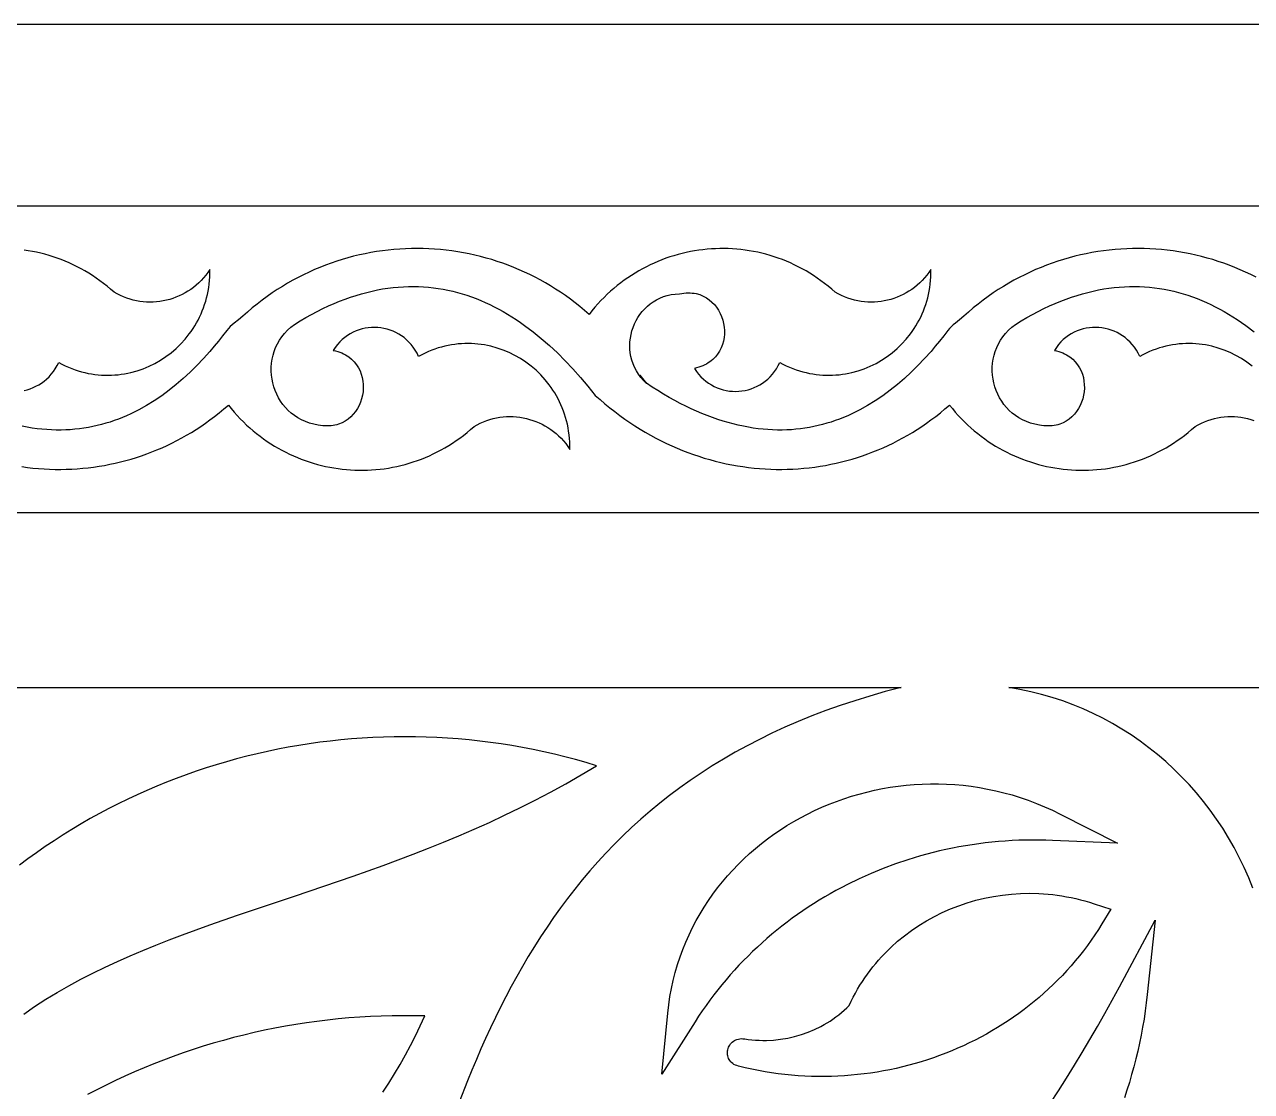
# Model space of a CAD drawing. Extents: x -445 to 570, y -1313 to 85.
# Drawn here: x 245.2 to 333.1, y 8.6 to 85 of the extents above; entities that cross this region are included whole.
import ezdxf

# ---------------------------------------------------------------- set-up
doc = ezdxf.new("R2010")
doc.units = 0
doc.layers.add('LAYER_1', color=18, linetype='CONTINUOUS')

msp = doc.modelspace()

# ---------------------------------------------------------------- linework, layer by layer
at = {"layer": 'LAYER_1'}
for points in [[(-444.999, -85), (445.001, -85), (445.001, 85), (-444.999, 85)], [(291.271, 14.161), (291.341, 14.761), (291.43, 15.354), (291.538, 15.938), (291.665, 16.514), (291.81, 17.081), (291.973, 17.64), (292.154, 18.189), (292.351, 18.729), (292.566, 19.26), (292.797, 19.781), (293.044, 20.292), (293.307, 20.793), (293.585, 21.284), (293.878, 21.765), (294.186, 22.235), (294.508, 22.694), (294.844, 23.143), (295.193, 23.58), (295.555, 24.006), (295.931, 24.42), (296.318, 24.823), (296.718, 25.214), (297.129, 25.593), (297.551, 25.96), (297.984, 26.314), (298.428, 26.656), (298.882, 26.984), (299.345, 27.3), (299.819, 27.603), (300.301, 27.892), (300.791, 28.168), (301.29, 28.429), (301.797, 28.677), (302.312, 28.911), (302.833, 29.131), (303.362, 29.336), (303.897, 29.526), (304.437, 29.701), (304.984, 29.862), (305.536, 30.007), (306.093, 30.136), (306.654, 30.251), (307.22, 30.349), (307.789, 30.431), (308.362, 30.497), (308.938, 30.546), (309.517, 30.579), (310.098, 30.596), (310.681, 30.595), (311.265, 30.577), (311.851, 30.542), (312.438, 30.489), (313.025, 30.419), (313.612, 30.331), (314.199, 30.224), (314.786, 30.1), (315.371, 29.957), (315.955, 29.795), (316.538, 29.614), (317.118, 29.415), (317.695, 29.196), (318.27, 28.958), (318.842, 28.7), (319.41, 28.423), (323.5, 26.345), (318.862, 26.543), (318.374, 26.559), (317.887, 26.568), (317.401, 26.569), (316.916, 26.563), (316.432, 26.548), (315.95, 26.526), (315.469, 26.496), (314.99, 26.458), (314.512, 26.413), (314.035, 26.36), (313.561, 26.3), (313.088, 26.232), (312.617, 26.157), (312.149, 26.075), (311.682, 25.985), (311.217, 25.888), (310.755, 25.783), (310.295, 25.672), (309.838, 25.553), (309.383, 25.427), (308.481, 25.155), (307.591, 24.854), (306.712, 24.526), (305.846, 24.171), (304.993, 23.79), (304.155, 23.381), (303.741, 23.167), (303.331, 22.947), (302.925, 22.72), (302.523, 22.487), (302.125, 22.247), (301.731, 22.002), (301.341, 21.75), (300.956, 21.491), (300.575, 21.227), (300.198, 20.957), (299.826, 20.68), (299.459, 20.397), (299.096, 20.109), (298.739, 19.814), (298.386, 19.514), (298.038, 19.208), (297.696, 18.896), (297.358, 18.578), (297.026, 18.255), (296.7, 17.926), (296.378, 17.591), (296.063, 17.251), (295.753, 16.905), (295.448, 16.554), (295.15, 16.197), (294.857, 15.835), (294.571, 15.468), (294.29, 15.095), (294.016, 14.717), (293.748, 14.334), (293.487, 13.946), (293.232, 13.552), (290.839, 9.791)], [(304.284, 14.717), (304.424, 15.015), (304.571, 15.308), (304.725, 15.597), (304.885, 15.88), (305.052, 16.159), (305.225, 16.433), (305.404, 16.701), (305.589, 16.965), (305.781, 17.223), (305.978, 17.476), (306.181, 17.724), (306.389, 17.967), (306.603, 18.204), (306.822, 18.436), (307.047, 18.663), (307.276, 18.884), (307.75, 19.309), (308.243, 19.711), (308.753, 20.091), (309.281, 20.447), (309.824, 20.779), (310.382, 21.087), (310.954, 21.37), (311.539, 21.628), (312.136, 21.861), (312.743, 22.067), (313.361, 22.247), (313.987, 22.401), (314.621, 22.527), (315.262, 22.626), (315.909, 22.696), (316.561, 22.738), (317.217, 22.752), (317.876, 22.736), (318.536, 22.69), (318.867, 22.656), (319.197, 22.614), (319.528, 22.565), (319.859, 22.508), (320.189, 22.443), (320.519, 22.37), (320.848, 22.29), (321.177, 22.202), (321.505, 22.106), (321.832, 22.002), (323.038, 21.602), (322.397, 20.557), (322.147, 20.158), (321.889, 19.766), (321.624, 19.381), (321.35, 19.002), (321.07, 18.63), (320.782, 18.264), (320.487, 17.905), (320.185, 17.553), (319.876, 17.208), (319.56, 16.87), (319.238, 16.539), (318.91, 16.215), (318.575, 15.898), (318.234, 15.588), (317.886, 15.285), (317.533, 14.989), (317.175, 14.701), (316.81, 14.42), (316.44, 14.147), (316.065, 13.881), (315.685, 13.622), (315.299, 13.371), (314.909, 13.128), (314.514, 12.892), (314.114, 12.664), (313.709, 12.444), (313.3, 12.232), (312.887, 12.027), (312.47, 11.831), (312.049, 11.642), (311.624, 11.461), (311.195, 11.289), (310.763, 11.125), (310.327, 10.969), (309.888, 10.821), (309.446, 10.681), (309.001, 10.55), (308.553, 10.427), (308.102, 10.313), (307.648, 10.207), (307.193, 10.11), (306.734, 10.022), (306.274, 9.942), (305.811, 9.871), (305.347, 9.808), (304.881, 9.755), (304.413, 9.71), (303.944, 9.675), (303.473, 9.648), (303.001, 9.631), (302.528, 9.622), (302.054, 9.623), (301.579, 9.633), (301.103, 9.652), (300.627, 9.681), (300.15, 9.718), (299.674, 9.766), (299.197, 9.823), (298.72, 9.889), (298.243, 9.965), (297.766, 10.051), (297.29, 10.146), (296.814, 10.251), (296.339, 10.366), (296.223, 10.401), (296.116, 10.444), (296.019, 10.495), (295.931, 10.553), (295.853, 10.616), (295.785, 10.686), (295.725, 10.76), (295.675, 10.839), (295.633, 10.921), (295.6, 11.006), (295.576, 11.094), (295.56, 11.183), (295.553, 11.273), (295.553, 11.364), (295.562, 11.454), (295.578, 11.543), (295.602, 11.631), (295.634, 11.717), (295.673, 11.8), (295.719, 11.879), (295.773, 11.954), (295.833, 12.024), (295.9, 12.089), (295.974, 12.148), (296.054, 12.199), (296.141, 12.244), (296.234, 12.28), (296.333, 12.308), (296.438, 12.326), (296.548, 12.335), (296.664, 12.332), (296.786, 12.319), (297.046, 12.282), (297.305, 12.253), (297.565, 12.231), (297.824, 12.218), (298.083, 12.211), (298.341, 12.213), (298.855, 12.238), (299.365, 12.293), (299.869, 12.377), (300.365, 12.489), (300.853, 12.63), (301.331, 12.798), (301.798, 12.994), (302.252, 13.216), (302.474, 13.338), (302.692, 13.466), (302.907, 13.6), (303.117, 13.741), (303.323, 13.888), (303.525, 14.041), (303.722, 14.201), (303.914, 14.367), (304.102, 14.539)]]:
    msp.add_lwpolyline(points, close=True, dxfattribs=at)
for points in [[(206.762, 72.007), (258.452, 72.007), (310.142, 72.007), (361.833, 72.007)], [(333.449, 66.895), (333.071, 67.084), (332.69, 67.264), (332.306, 67.434), (331.919, 67.596), (331.528, 67.749), (331.134, 67.893), (330.738, 68.027), (330.34, 68.153), (329.938, 68.269), (329.535, 68.377), (329.13, 68.475), (328.723, 68.564), (328.314, 68.644), (327.903, 68.714), (327.492, 68.776), (327.079, 68.828), (326.665, 68.871), (326.25, 68.905), (325.834, 68.929), (325.418, 68.944), (325.002, 68.95), (324.585, 68.946), (324.169, 68.933), (323.752, 68.911), (323.336, 68.879), (322.92, 68.838), (322.505, 68.788), (322.091, 68.728), (321.678, 68.658), (321.266, 68.579), (320.855, 68.491), (320.446, 68.393), (320.038, 68.285), (319.632, 68.168), (319.228, 68.041), (318.827, 67.905), (318.427, 67.759), (318.031, 67.603), (317.636, 67.438), (317.245, 67.263), (316.857, 67.078), (316.471, 66.883), (316.089, 66.679), (315.711, 66.465), (315.336, 66.241), (314.966, 66.008), (314.599, 65.765), (314.236, 65.511), (313.878, 65.248), (313.524, 64.975), (313.174, 64.693), (312.83, 64.4), (312.491, 64.097), (312.195, 63.849), (311.891, 63.609), (311.742, 63.485), (311.6, 63.356), (311.466, 63.219), (311.344, 63.071), (311.052, 62.687), (310.754, 62.311), (310.451, 61.943), (310.143, 61.581), (309.682, 61.067), (309.21, 60.571), (308.728, 60.094), (308.234, 59.638), (307.729, 59.204), (307.212, 58.791), (306.685, 58.403), (306.146, 58.039), (305.596, 57.7), (305.035, 57.389), (304.75, 57.243), (304.463, 57.104), (304.172, 56.973), (303.879, 56.848), (303.582, 56.732), (303.283, 56.622), (302.981, 56.521), (302.676, 56.427), (302.369, 56.341), (302.058, 56.263), (301.745, 56.193), (301.428, 56.132), (301.109, 56.079), (300.787, 56.034), (300.461, 55.998), (300.133, 55.971), (299.802, 55.953), (299.469, 55.944), (299.132, 55.944), (298.792, 55.953), (298.449, 55.972), (298.104, 56), (297.755, 56.038), (297.404, 56.086), (297.049, 56.144), (296.692, 56.212), (296.331, 56.29), (295.968, 56.378), (295.601, 56.477), (295.232, 56.586), (294.86, 56.706), (294.484, 56.837), (294.106, 56.978), (293.725, 57.131), (293.34, 57.295), (292.953, 57.47), (292.563, 57.657), (292.169, 57.856), (291.773, 58.066), (291.374, 58.288), (290.971, 58.521), (290.566, 58.767), (290.157, 59.025), (289.745, 59.296), (289.272, 59.874), (289.757, 59.277), (289.54, 59.492), (289.346, 59.717), (289.174, 59.951), (289.024, 60.193), (288.896, 60.441), (288.788, 60.695), (288.701, 60.954), (288.635, 61.216), (288.589, 61.48), (288.562, 61.745), (288.554, 62.011), (288.565, 62.276), (288.594, 62.538), (288.641, 62.798), (288.706, 63.053), (288.788, 63.304), (288.887, 63.548), (289.002, 63.784), (289.133, 64.012), (289.279, 64.23), (289.441, 64.438), (289.618, 64.634), (289.809, 64.817), (290.013, 64.986), (290.232, 65.141), (290.464, 65.279), (290.708, 65.4), (290.965, 65.502), (291.234, 65.586), (291.514, 65.649), (291.806, 65.69), (292.108, 65.709), (292.271, 65.739), (292.43, 65.76), (292.585, 65.772), (292.737, 65.777), (292.884, 65.773), (293.028, 65.762), (293.169, 65.744), (293.305, 65.718), (293.565, 65.646), (293.81, 65.548), (294.038, 65.426), (294.248, 65.282), (294.442, 65.119), (294.617, 64.937), (294.774, 64.74), (294.913, 64.528), (295.033, 64.304), (295.134, 64.07), (295.214, 63.828), (295.275, 63.58), (295.315, 63.327), (295.334, 63.072), (295.331, 62.817), (295.307, 62.564), (295.261, 62.314), (295.193, 62.069), (295.101, 61.832), (294.986, 61.604), (294.848, 61.388), (294.685, 61.186), (294.498, 60.998), (294.395, 60.911), (294.286, 60.828), (294.171, 60.75), (294.049, 60.677), (293.921, 60.609), (293.786, 60.547), (293.645, 60.491), (293.497, 60.441), (293.343, 60.397), (293.182, 60.359), (293.327, 60.144), (293.483, 59.944), (293.649, 59.76), (293.824, 59.59), (294.008, 59.436), (294.2, 59.297), (294.399, 59.173), (294.604, 59.064), (294.814, 58.97), (295.029, 58.89), (295.247, 58.826), (295.469, 58.776), (295.692, 58.741), (295.917, 58.721), (296.143, 58.715), (296.369, 58.724), (296.593, 58.747), (296.816, 58.785), (297.036, 58.837), (297.253, 58.904), (297.465, 58.984), (297.673, 59.079), (297.875, 59.188), (298.07, 59.311), (298.258, 59.448), (298.437, 59.599), (298.608, 59.764), (298.769, 59.943), (298.92, 60.136), (299.059, 60.342), (299.186, 60.562), (299.3, 60.796), (299.532, 60.672), (299.765, 60.557), (299.999, 60.452), (300.235, 60.356), (300.471, 60.269), (300.709, 60.19), (300.946, 60.121), (301.185, 60.06), (301.423, 60.008), (301.662, 59.964), (301.9, 59.929), (302.139, 59.902), (302.377, 59.884), (302.614, 59.873), (302.851, 59.87), (303.086, 59.876), (303.321, 59.889), (303.554, 59.91), (303.787, 59.938), (304.017, 59.974), (304.246, 60.018), (304.473, 60.068), (304.921, 60.191), (305.359, 60.342), (305.786, 60.52), (306.202, 60.724), (306.604, 60.954), (306.991, 61.209), (307.362, 61.488), (307.716, 61.79), (308.051, 62.114), (308.367, 62.46), (308.661, 62.827), (308.799, 63.017), (308.932, 63.213), (309.059, 63.414), (309.179, 63.619), (309.294, 63.829), (309.402, 64.043), (309.503, 64.261), (309.597, 64.484), (309.685, 64.711), (309.765, 64.942), (309.838, 65.177), (309.904, 65.416), (309.962, 65.659), (310.012, 65.906), (310.055, 66.156), (310.089, 66.409), (310.115, 66.666), (310.132, 66.926), (310.141, 67.189), (310.141, 67.456), (309.996, 67.243), (309.843, 67.04), (309.682, 66.846), (309.513, 66.662), (309.336, 66.488), (309.153, 66.324), (308.963, 66.17), (308.767, 66.025), (308.565, 65.891), (308.358, 65.767), (308.147, 65.653), (307.93, 65.55), (307.71, 65.457), (307.485, 65.375), (307.258, 65.304), (307.027, 65.243), (306.795, 65.193), (306.559, 65.154), (306.323, 65.127), (306.085, 65.11), (305.846, 65.105), (305.606, 65.111), (305.367, 65.128), (305.127, 65.158), (304.889, 65.198), (304.651, 65.251), (304.415, 65.315), (304.181, 65.391), (303.949, 65.48), (303.72, 65.58), (303.494, 65.693), (303.271, 65.818), (303.023, 66.037), (302.771, 66.248), (302.515, 66.451), (302.255, 66.646), (301.991, 66.832), (301.725, 67.011), (301.455, 67.182), (301.182, 67.345), (300.906, 67.5), (300.627, 67.647), (300.345, 67.786), (300.062, 67.917), (299.775, 68.04), (299.487, 68.155), (299.196, 68.262), (298.904, 68.362), (298.61, 68.454), (298.314, 68.538), (298.017, 68.614), (297.719, 68.682), (297.42, 68.742), (297.119, 68.795), (296.818, 68.84), (296.516, 68.878), (296.214, 68.907), (295.911, 68.929), (295.608, 68.943), (295.305, 68.95), (295.002, 68.949), (294.699, 68.941), (294.397, 68.924), (294.095, 68.9), (293.794, 68.869), (293.494, 68.83), (293.195, 68.784), (292.897, 68.73), (292.6, 68.668), (292.305, 68.599), (292.011, 68.523), (291.719, 68.439), (291.429, 68.348), (291.141, 68.249), (290.855, 68.143), (290.571, 68.029), (290.29, 67.908), (290.012, 67.78), (289.737, 67.644), (289.464, 67.502), (289.195, 67.351), (288.928, 67.194), (288.666, 67.029), (288.406, 66.857), (288.151, 66.678), (287.899, 66.491), (287.652, 66.298), (287.408, 66.097), (287.169, 65.889), (286.935, 65.673), (286.705, 65.451), (286.479, 65.222), (286.259, 64.985), (286.044, 64.741), (285.834, 64.491), (285.629, 64.233), (285.302, 64.519), (284.969, 64.796), (284.631, 65.065), (284.288, 65.325), (283.94, 65.576), (283.587, 65.818), (283.23, 66.051), (282.868, 66.275), (282.502, 66.491), (282.132, 66.697), (281.759, 66.895), (281.381, 67.084), (281, 67.264), (280.616, 67.434), (280.228, 67.596), (279.838, 67.749), (279.444, 67.893), (279.048, 68.027), (278.649, 68.153), (278.248, 68.269), (277.845, 68.377), (277.44, 68.475), (277.032, 68.564), (276.624, 68.644), (276.213, 68.714), (275.801, 68.776), (275.388, 68.828), (274.974, 68.871), (274.56, 68.905), (274.144, 68.929), (273.728, 68.944), (273.312, 68.95), (272.895, 68.946), (272.478, 68.933), (272.062, 68.911), (271.646, 68.879), (271.23, 68.838), (270.815, 68.788), (270.401, 68.728), (269.987, 68.658), (269.575, 68.579), (269.165, 68.491), (268.755, 68.393), (268.348, 68.285), (267.942, 68.168), (267.538, 68.041), (267.136, 67.905), (266.737, 67.759), (266.34, 67.603), (265.946, 67.438), (265.555, 67.263), (265.166, 67.078), (264.781, 66.883), (264.399, 66.679), (264.021, 66.465), (263.646, 66.241), (263.275, 66.008), (262.908, 65.765), (262.546, 65.511), (262.187, 65.248), (261.833, 64.975), (261.484, 64.693), (261.14, 64.4), (260.8, 64.097), (260.505, 63.849), (260.201, 63.609), (260.052, 63.485), (259.91, 63.356), (259.776, 63.219), (259.654, 63.071), (259.361, 62.687), (259.064, 62.311), (258.761, 61.943), (258.453, 61.581), (257.992, 61.067), (257.52, 60.571), (257.037, 60.094), (256.543, 59.638), (256.038, 59.204), (255.522, 58.791), (254.995, 58.403), (254.456, 58.039), (253.906, 57.7), (253.345, 57.389), (253.06, 57.243), (252.772, 57.104), (252.482, 56.973), (252.188, 56.848), (251.892, 56.732), (251.593, 56.622), (251.291, 56.521), (250.986, 56.427), (250.678, 56.341), (250.368, 56.263), (250.054, 56.193), (249.738, 56.132), (249.419, 56.079), (249.096, 56.034), (248.771, 55.998), (248.443, 55.971), (248.112, 55.953), (247.778, 55.944), (247.441, 55.944), (247.102, 55.953), (246.759, 55.972), (246.413, 56), (246.065, 56.038), (245.713, 56.086), (245.359, 56.144), (245.001, 56.212)], [(245.126, 58.785), (245.346, 58.837), (245.562, 58.904), (245.775, 58.984), (245.982, 59.079), (246.184, 59.188), (246.38, 59.311), (246.567, 59.448), (246.747, 59.599), (246.918, 59.764), (247.079, 59.943), (247.229, 60.136), (247.369, 60.342), (247.496, 60.562), (247.61, 60.796), (247.841, 60.672), (248.075, 60.557), (248.309, 60.452), (248.545, 60.356), (248.781, 60.269), (249.018, 60.19), (249.256, 60.121), (249.494, 60.06), (249.733, 60.008), (249.972, 59.964), (250.21, 59.929), (250.448, 59.902), (250.686, 59.884), (250.924, 59.873), (251.16, 59.87), (251.396, 59.876), (251.631, 59.889), (251.864, 59.91), (252.096, 59.938), (252.327, 59.974), (252.556, 60.018), (252.783, 60.068), (253.23, 60.191), (253.669, 60.342), (254.096, 60.52), (254.511, 60.724), (254.913, 60.954), (255.301, 61.209), (255.672, 61.488), (256.026, 61.79), (256.361, 62.114), (256.676, 62.46), (256.97, 62.827), (257.109, 63.017), (257.242, 63.213), (257.368, 63.414), (257.489, 63.619), (257.604, 63.829), (257.711, 64.043), (257.813, 64.261), (257.907, 64.484), (257.995, 64.711), (258.075, 64.942), (258.148, 65.177), (258.214, 65.416), (258.272, 65.659), (258.322, 65.906), (258.364, 66.156), (258.399, 66.409), (258.424, 66.666), (258.442, 66.926), (258.451, 67.189), (258.451, 67.456), (258.306, 67.243), (258.153, 67.04), (257.991, 66.846), (257.822, 66.662), (257.646, 66.488), (257.463, 66.324), (257.273, 66.17), (257.077, 66.025), (256.875, 65.891), (256.668, 65.767), (256.456, 65.653), (256.24, 65.55), (256.019, 65.457), (255.795, 65.375), (255.568, 65.304), (255.337, 65.243), (255.104, 65.193), (254.869, 65.154), (254.632, 65.127), (254.394, 65.11), (254.155, 65.105), (253.916, 65.111), (253.676, 65.128), (253.437, 65.158), (253.198, 65.198), (252.961, 65.251), (252.725, 65.315), (252.491, 65.391), (252.259, 65.48), (252.03, 65.58), (251.804, 65.693), (251.581, 65.818), (251.333, 66.037), (251.081, 66.248), (250.824, 66.451), (250.565, 66.646), (250.301, 66.832), (250.034, 67.011), (249.764, 67.182), (249.491, 67.345), (249.215, 67.5), (248.937, 67.647), (248.655, 67.786), (248.371, 67.917), (248.085, 68.04), (247.797, 68.155), (247.506, 68.262), (247.214, 68.362), (246.92, 68.454), (246.624, 68.538), (246.327, 68.614), (246.029, 68.682), (245.729, 68.742), (245.429, 68.795), (245.128, 68.84)], [(244.972, 53.321), (245.37, 53.267), (245.767, 53.222), (246.165, 53.186), (246.563, 53.159), (246.96, 53.14), (247.357, 53.129), (247.754, 53.127), (248.15, 53.134), (248.545, 53.149), (248.939, 53.172), (249.332, 53.204), (249.724, 53.245), (250.114, 53.293), (250.503, 53.35), (250.891, 53.416), (251.277, 53.489), (251.661, 53.571), (252.043, 53.661), (252.424, 53.76), (252.802, 53.866), (253.177, 53.981), (253.551, 54.104), (253.921, 54.235), (254.289, 54.374), (254.655, 54.521), (255.017, 54.676), (255.376, 54.84), (255.733, 55.011), (256.085, 55.19), (256.435, 55.377), (256.781, 55.572), (257.123, 55.775), (257.461, 55.986), (257.796, 56.205), (258.126, 56.431), (258.452, 56.665), (258.791, 56.92), (259.125, 57.184), (259.453, 57.456), (259.777, 57.736), (259.982, 57.48), (260.192, 57.231), (260.408, 56.99), (260.628, 56.755), (260.853, 56.527), (261.084, 56.306), (261.318, 56.093), (261.558, 55.887), (261.801, 55.687), (262.048, 55.495), (262.3, 55.31), (262.555, 55.133), (262.814, 54.962), (263.077, 54.799), (263.343, 54.643), (263.612, 54.494), (263.884, 54.352), (264.159, 54.218), (264.437, 54.091), (264.718, 53.971), (265.001, 53.859), (265.286, 53.754), (265.574, 53.656), (265.863, 53.566), (266.154, 53.483), (266.448, 53.408), (266.742, 53.34), (267.038, 53.279), (267.336, 53.226), (267.634, 53.18), (267.934, 53.142), (268.234, 53.111), (268.535, 53.088), (268.837, 53.073), (269.139, 53.065), (269.441, 53.064), (269.743, 53.072), (270.045, 53.086), (270.347, 53.109), (270.649, 53.139), (270.95, 53.177), (271.25, 53.222), (271.55, 53.275), (271.848, 53.336), (272.145, 53.404), (272.442, 53.481), (272.736, 53.565), (273.03, 53.657), (273.321, 53.756), (273.611, 53.864), (273.898, 53.979), (274.184, 54.102), (274.467, 54.233), (274.747, 54.372), (275.025, 54.518), (275.3, 54.673), (275.573, 54.835), (275.842, 55.006), (276.108, 55.184), (276.37, 55.371), (276.63, 55.565), (276.885, 55.768), (277.137, 55.978), (277.384, 56.196), (277.607, 56.321), (277.833, 56.434), (278.062, 56.535), (278.294, 56.623), (278.528, 56.699), (278.764, 56.764), (279.001, 56.816), (279.24, 56.857), (279.479, 56.886), (279.719, 56.904), (279.958, 56.91), (280.197, 56.904), (280.435, 56.888), (280.672, 56.86), (280.907, 56.821), (281.14, 56.771), (281.371, 56.711), (281.598, 56.639), (281.822, 56.557), (282.043, 56.464), (282.259, 56.361), (282.471, 56.247), (282.678, 56.123), (282.88, 55.989), (283.076, 55.845), (283.266, 55.69), (283.449, 55.526), (283.625, 55.352), (283.794, 55.168), (283.956, 54.974), (284.109, 54.771), (284.254, 54.559), (284.254, 54.825), (284.245, 55.088), (284.227, 55.348), (284.202, 55.605), (284.167, 55.859), (284.125, 56.109), (284.075, 56.355), (284.017, 56.598), (283.951, 56.837), (283.878, 57.072), (283.798, 57.303), (283.71, 57.53), (283.616, 57.753), (283.514, 57.972), (283.407, 58.186), (283.292, 58.396), (283.171, 58.601), (283.045, 58.801), (282.912, 58.997), (282.773, 59.188), (282.479, 59.554), (282.164, 59.9), (281.829, 60.224), (281.475, 60.526), (281.104, 60.805), (280.716, 61.06), (280.314, 61.29), (279.899, 61.494), (279.472, 61.672), (279.033, 61.823), (278.586, 61.946), (278.359, 61.997), (278.13, 62.04), (277.899, 62.076), (277.667, 62.105), (277.434, 62.125), (277.199, 62.139), (276.963, 62.144), (276.727, 62.141), (276.489, 62.131), (276.251, 62.112), (276.013, 62.085), (275.775, 62.05), (275.536, 62.006), (275.297, 61.954), (275.059, 61.893), (274.821, 61.824), (274.584, 61.746), (274.348, 61.658), (274.112, 61.562), (273.878, 61.457), (273.644, 61.342), (273.413, 61.218), (273.299, 61.452), (273.172, 61.672), (273.032, 61.879), (272.882, 62.071), (272.721, 62.25), (272.55, 62.415), (272.37, 62.566), (272.183, 62.703), (271.987, 62.826), (271.785, 62.935), (271.578, 63.03), (271.365, 63.111), (271.149, 63.177), (270.929, 63.229), (270.706, 63.267), (270.481, 63.29), (270.256, 63.299), (270.03, 63.293), (269.805, 63.273), (269.581, 63.238), (269.36, 63.188), (269.141, 63.124), (268.926, 63.045), (268.716, 62.951), (268.511, 62.842), (268.313, 62.718), (268.121, 62.578), (267.937, 62.424), (267.762, 62.255), (267.595, 62.07), (267.439, 61.87), (267.294, 61.655), (267.455, 61.618), (267.61, 61.574), (267.757, 61.523), (267.899, 61.467), (268.033, 61.405), (268.162, 61.337), (268.283, 61.264), (268.399, 61.186), (268.611, 61.016), (268.798, 60.829), (268.96, 60.626), (269.099, 60.41), (269.214, 60.182), (269.305, 59.945), (269.374, 59.701), (269.42, 59.451), (269.444, 59.197), (269.446, 58.942), (269.427, 58.687), (269.387, 58.434), (269.327, 58.186), (269.246, 57.944), (269.146, 57.71), (269.026, 57.486), (268.887, 57.275), (268.73, 57.077), (268.554, 56.896), (268.361, 56.732), (268.15, 56.588), (267.923, 56.467), (267.678, 56.369), (267.55, 56.329), (267.418, 56.297), (267.281, 56.271), (267.141, 56.252), (266.997, 56.241), (266.849, 56.238), (266.698, 56.242), (266.542, 56.255), (266.384, 56.276), (266.221, 56.306), (265.899, 56.365), (265.591, 56.447), (265.298, 56.551), (265.02, 56.675), (264.757, 56.819), (264.51, 56.98), (264.279, 57.158), (264.064, 57.352), (263.865, 57.56), (263.683, 57.781), (263.518, 58.014), (263.371, 58.258), (263.241, 58.511), (263.129, 58.773), (263.035, 59.042), (262.96, 59.316), (262.903, 59.595), (262.866, 59.878), (262.848, 60.162), (262.849, 60.448), (262.87, 60.733), (262.912, 61.017), (262.974, 61.299), (263.057, 61.576), (263.161, 61.849), (263.286, 62.115), (263.433, 62.373), (263.602, 62.623), (263.794, 62.863), (264.007, 63.092), (264.244, 63.308), (264.504, 63.511), (264.918, 63.764), (265.33, 64.005), (265.739, 64.232), (266.146, 64.446), (266.55, 64.647), (266.952, 64.836), (267.352, 65.012), (267.748, 65.175), (268.143, 65.327), (268.535, 65.466), (268.924, 65.593), (269.311, 65.709), (269.696, 65.812), (270.078, 65.904), (270.458, 65.984), (270.835, 66.053), (271.21, 66.111), (271.582, 66.157), (271.952, 66.192), (272.319, 66.217), (272.684, 66.231), (273.046, 66.234), (273.406, 66.226), (273.764, 66.209), (274.119, 66.181), (274.472, 66.142), (274.822, 66.094), (275.17, 66.036), (275.515, 65.968), (275.858, 65.891), (276.198, 65.804), (276.536, 65.707), (276.872, 65.602), (277.205, 65.487), (277.535, 65.363), (277.864, 65.231), (278.189, 65.089), (278.513, 64.939), (278.834, 64.781), (279.152, 64.614), (279.468, 64.439), (279.782, 64.256), (280.093, 64.064), (280.402, 63.865), (280.708, 63.659), (281.012, 63.444), (281.613, 62.993), (282.204, 62.513), (282.785, 62.006), (283.357, 61.471), (283.919, 60.911), (284.471, 60.325), (285.014, 59.716), (285.548, 59.084), (286.071, 58.43), (286.416, 58.125), (286.763, 57.828), (287.115, 57.541), (287.469, 57.263), (287.827, 56.995), (288.188, 56.735), (288.552, 56.485), (288.919, 56.244), (289.289, 56.013), (289.661, 55.79), (290.035, 55.577), (290.412, 55.372), (290.792, 55.177), (291.173, 54.991), (291.556, 54.814), (291.941, 54.646), (292.328, 54.486), (292.717, 54.336), (293.107, 54.195), (293.498, 54.062), (293.891, 53.939), (294.284, 53.824), (294.679, 53.718), (295.074, 53.621), (295.47, 53.533), (295.867, 53.454), (296.264, 53.383), (296.662, 53.321), (297.06, 53.267), (297.458, 53.222), (297.856, 53.186), (298.253, 53.159), (298.651, 53.14), (299.048, 53.129), (299.444, 53.127), (299.84, 53.134), (300.235, 53.149), (300.629, 53.172), (301.022, 53.204), (301.414, 53.245), (301.804, 53.293), (302.194, 53.35), (302.581, 53.416), (302.967, 53.489), (303.351, 53.571), (303.734, 53.661), (304.114, 53.76), (304.492, 53.866), (304.868, 53.981), (305.241, 54.104), (305.612, 54.235), (305.98, 54.374), (306.345, 54.521), (306.707, 54.676), (307.067, 54.84), (307.423, 55.011), (307.776, 55.19), (308.125, 55.377), (308.471, 55.572), (308.813, 55.775), (309.151, 55.986), (309.486, 56.205), (309.816, 56.431), (310.142, 56.665), (310.481, 56.92), (310.815, 57.184), (311.144, 57.456), (311.467, 57.736), (311.672, 57.48), (311.882, 57.231), (312.098, 56.99), (312.318, 56.755), (312.544, 56.527), (312.774, 56.306), (313.009, 56.093), (313.248, 55.887), (313.491, 55.687), (313.739, 55.495), (313.99, 55.31), (314.246, 55.133), (314.505, 54.962), (314.767, 54.799), (315.033, 54.643), (315.302, 54.494), (315.574, 54.352), (315.85, 54.218), (316.127, 54.091), (316.408, 53.971), (316.691, 53.859), (316.976, 53.754), (317.264, 53.656), (317.553, 53.566), (317.845, 53.483), (318.138, 53.408), (318.433, 53.34), (318.729, 53.279), (319.026, 53.226), (319.325, 53.18), (319.624, 53.142), (319.924, 53.111), (320.225, 53.088), (320.527, 53.073), (320.829, 53.065), (321.131, 53.064), (321.433, 53.072), (321.735, 53.086), (322.037, 53.109), (322.339, 53.139), (322.64, 53.177), (322.94, 53.222), (323.24, 53.275), (323.538, 53.336), (323.836, 53.404), (324.132, 53.481), (324.427, 53.565), (324.72, 53.657), (325.011, 53.756), (325.301, 53.864), (325.588, 53.979), (325.874, 54.102), (326.157, 54.233), (326.437, 54.372), (326.715, 54.518), (326.991, 54.673), (327.263, 54.835), (327.532, 55.006), (327.798, 55.184), (328.061, 55.371), (328.32, 55.565), (328.575, 55.768), (328.827, 55.978), (329.074, 56.196), (329.297, 56.321), (329.523, 56.434), (329.752, 56.535), (329.984, 56.623), (330.218, 56.699), (330.454, 56.764), (330.692, 56.816), (330.93, 56.857), (331.17, 56.886), (331.409, 56.904), (331.649, 56.91), (331.888, 56.904), (332.126, 56.888), (332.362, 56.86), (332.598, 56.821), (332.83, 56.771), (333.061, 56.711), (333.288, 56.639)], [(333.165, 60.526), (332.794, 60.805), (332.407, 61.06), (332.005, 61.29), (331.589, 61.494), (331.162, 61.672), (330.724, 61.823), (330.276, 61.946), (330.049, 61.997), (329.82, 62.04), (329.59, 62.076), (329.357, 62.105), (329.124, 62.125), (328.889, 62.139), (328.654, 62.144), (328.417, 62.141), (328.18, 62.131), (327.942, 62.112), (327.703, 62.085), (327.465, 62.05), (327.226, 62.006), (326.988, 61.954), (326.749, 61.893), (326.512, 61.824), (326.274, 61.746), (326.038, 61.658), (325.802, 61.562), (325.568, 61.457), (325.335, 61.342), (325.103, 61.218), (324.989, 61.452), (324.862, 61.672), (324.723, 61.879), (324.572, 62.071), (324.411, 62.25), (324.24, 62.415), (324.061, 62.566), (323.873, 62.703), (323.678, 62.826), (323.476, 62.935), (323.268, 63.03), (323.056, 63.111), (322.839, 63.177), (322.619, 63.229), (322.396, 63.267), (322.172, 63.29), (321.946, 63.299), (321.72, 63.293), (321.495, 63.273), (321.272, 63.238), (321.05, 63.188), (320.832, 63.124), (320.617, 63.045), (320.407, 62.951), (320.202, 62.842), (320.003, 62.718), (319.811, 62.578), (319.627, 62.424), (319.452, 62.255), (319.286, 62.07), (319.13, 61.87), (318.985, 61.655), (319.146, 61.618), (319.3, 61.574), (319.448, 61.523), (319.589, 61.467), (319.724, 61.405), (319.852, 61.337), (319.974, 61.264), (320.089, 61.186), (320.301, 61.016), (320.488, 60.829), (320.651, 60.626), (320.789, 60.41), (320.904, 60.182), (320.996, 59.945), (321.064, 59.701), (321.11, 59.451), (321.134, 59.197), (321.137, 58.942), (321.118, 58.687), (321.078, 58.434), (321.017, 58.186), (320.937, 57.944), (320.836, 57.71), (320.716, 57.486), (320.578, 57.275), (320.42, 57.077), (320.245, 56.896), (320.051, 56.732), (319.841, 56.588), (319.613, 56.467), (319.368, 56.369), (319.24, 56.329), (319.108, 56.297), (318.972, 56.271), (318.831, 56.252), (318.687, 56.241), (318.54, 56.238), (318.388, 56.242), (318.233, 56.255), (318.074, 56.276), (317.911, 56.306), (317.589, 56.365), (317.281, 56.447), (316.988, 56.551), (316.71, 56.675), (316.448, 56.819), (316.2, 56.98), (315.969, 57.158), (315.754, 57.352), (315.555, 57.56), (315.374, 57.781), (315.209, 58.014), (315.061, 58.258), (314.931, 58.511), (314.819, 58.773), (314.725, 59.042), (314.65, 59.316), (314.593, 59.595), (314.556, 59.878), (314.538, 60.162), (314.539, 60.448), (314.561, 60.733), (314.602, 61.017), (314.664, 61.299), (314.747, 61.576), (314.851, 61.849), (314.977, 62.115), (315.124, 62.373), (315.293, 62.623), (315.484, 62.863), (315.698, 63.092), (315.934, 63.308), (316.194, 63.511), (316.608, 63.764), (317.02, 64.005), (317.429, 64.232), (317.836, 64.446), (318.24, 64.647), (318.642, 64.836), (319.042, 65.012), (319.439, 65.175), (319.833, 65.327), (320.225, 65.466), (320.615, 65.593), (321.002, 65.709), (321.386, 65.812), (321.768, 65.904), (322.148, 65.984), (322.525, 66.053), (322.9, 66.111), (323.272, 66.157), (323.642, 66.192), (324.009, 66.217), (324.374, 66.231), (324.737, 66.234), (325.097, 66.226), (325.454, 66.209), (325.809, 66.181), (326.162, 66.142), (326.512, 66.094), (326.86, 66.036), (327.205, 65.968), (327.548, 65.891), (327.888, 65.804), (328.226, 65.707), (328.562, 65.602), (328.895, 65.487), (329.226, 65.363), (329.554, 65.231), (329.88, 65.089), (330.203, 64.939), (330.524, 64.781), (330.842, 64.614), (331.158, 64.439), (331.472, 64.256), (331.783, 64.064), (332.092, 63.865), (332.398, 63.659), (332.702, 63.444), (333.303, 62.993)], [(361.833, 50.007), (310.142, 50.007), (258.452, 50.007), (206.762, 50.007)], [(227.273, 37.5), (276.036, 37.497), (288.944, 37.497), (307.994, 37.498), (306.862, 37.199), (305.757, 36.883), (304.679, 36.551), (303.627, 36.202), (302.6, 35.837), (301.599, 35.456), (300.623, 35.059), (299.671, 34.648), (298.743, 34.221), (297.839, 33.78), (296.958, 33.325), (296.1, 32.856), (295.264, 32.373), (294.45, 31.876), (293.658, 31.367), (292.887, 30.845), (292.137, 30.311), (291.407, 29.765), (290.697, 29.206), (290.006, 28.637), (289.335, 28.056), (288.682, 27.465), (288.047, 26.863), (287.431, 26.251), (286.832, 25.629), (286.25, 24.997), (285.684, 24.356), (285.135, 23.707), (284.601, 23.048), (284.083, 22.382), (283.58, 21.707), (283.092, 21.025), (282.617, 20.335), (282.157, 19.639), (281.71, 18.935), (281.275, 18.226), (280.854, 17.51), (280.444, 16.788), (280.046, 16.061), (279.659, 15.329), (279.283, 14.592), (278.918, 13.85), (278.563, 13.104), (278.217, 12.355), (277.88, 11.601), (277.553, 10.845), (277.233, 10.085), (276.922, 9.323), (276.322, 7.792)], [(333.219, 23.107), (332.918, 23.861), (332.593, 24.6), (332.243, 25.325), (331.87, 26.035), (331.474, 26.729), (331.056, 27.407), (330.616, 28.068), (330.154, 28.712), (329.672, 29.338), (329.17, 29.946), (328.648, 30.536), (328.107, 31.106), (327.547, 31.656), (326.97, 32.186), (326.374, 32.696), (325.762, 33.184), (325.134, 33.65), (324.49, 34.094), (323.83, 34.516), (323.156, 34.914), (322.468, 35.288), (321.766, 35.638), (321.05, 35.962), (320.322, 36.262), (319.583, 36.536), (318.831, 36.783), (318.069, 37.004), (317.296, 37.197), (316.514, 37.362), (315.722, 37.499), (333.746, 37.497)], [(245.104, 14.098), (245.888, 14.636), (246.689, 15.153), (247.507, 15.649), (248.34, 16.127), (249.19, 16.587), (250.054, 17.03), (250.933, 17.458), (251.826, 17.872), (252.733, 18.273), (253.653, 18.663), (254.586, 19.042), (255.532, 19.413), (256.489, 19.775), (257.457, 20.132), (258.437, 20.483), (260.426, 21.174), (264.514, 22.55), (266.606, 23.254), (268.724, 23.982), (269.792, 24.358), (270.865, 24.744), (271.943, 25.142), (273.025, 25.551), (274.111, 25.975), (275.2, 26.413), (276.292, 26.867), (277.386, 27.338), (278.482, 27.828), (279.58, 28.338), (280.678, 28.869), (281.777, 29.423), (282.877, 30), (283.975, 30.602), (285.073, 31.23), (286.169, 31.886), (285.416, 32.113), (284.66, 32.327), (283.903, 32.527), (283.144, 32.715), (282.383, 32.889), (281.621, 33.05), (280.857, 33.198), (280.092, 33.333), (279.326, 33.454), (278.56, 33.563), (277.792, 33.659), (277.025, 33.742), (276.257, 33.812), (275.488, 33.869), (274.72, 33.914), (273.953, 33.945), (273.185, 33.964), (272.418, 33.971), (271.652, 33.964), (270.887, 33.945), (270.123, 33.914), (269.36, 33.87), (268.599, 33.813), (267.839, 33.744), (267.081, 33.663), (266.325, 33.569), (265.571, 33.463), (264.82, 33.345), (264.07, 33.215), (263.324, 33.072), (262.58, 32.917), (261.84, 32.75), (261.102, 32.571), (260.368, 32.38), (259.637, 32.177), (258.91, 31.962), (258.187, 31.735), (257.468, 31.497), (256.753, 31.246), (256.043, 30.984), (255.337, 30.71), (254.635, 30.424), (253.939, 30.126), (253.248, 29.817), (252.561, 29.496), (251.881, 29.164), (251.206, 28.821), (250.536, 28.465), (249.873, 28.099), (249.215, 27.721), (248.564, 27.331), (247.92, 26.931), (247.281, 26.519), (246.65, 26.096), (246.026, 25.661), (245.409, 25.216), (244.799, 24.759)], [(318.689, 7.694), (319.277, 8.599), (319.856, 9.51), (320.425, 10.427), (320.986, 11.349), (321.537, 12.276), (322.078, 13.209), (322.61, 14.147), (323.133, 15.09), (323.646, 16.038), (326.206, 20.826), (325.643, 15.488), (325.577, 14.903), (325.499, 14.32), (325.412, 13.74), (325.315, 13.162), (325.208, 12.587), (325.091, 12.015), (324.965, 11.446), (324.828, 10.88), (324.682, 10.317), (324.527, 9.757), (324.362, 9.201), (324.187, 8.648), (324.004, 8.098)], [(270.845, 8.505), (271.271, 9.157), (271.683, 9.817), (272.081, 10.487), (272.464, 11.165), (272.833, 11.852), (273.187, 12.547), (273.526, 13.25), (273.85, 13.962), (273.069, 13.978), (272.289, 13.982), (271.511, 13.973), (270.735, 13.953), (269.961, 13.92), (269.189, 13.874), (268.419, 13.817), (267.652, 13.748), (266.888, 13.667), (266.126, 13.574), (265.367, 13.469), (264.611, 13.352), (263.859, 13.224), (263.109, 13.084), (262.363, 12.933), (261.621, 12.77), (260.882, 12.596), (260.147, 12.411), (259.416, 12.214), (258.689, 12.006), (257.967, 11.787), (257.248, 11.558), (256.535, 11.317), (255.826, 11.065), (255.121, 10.802), (254.422, 10.529), (253.728, 10.245), (253.039, 9.951), (252.355, 9.646), (251.677, 9.33), (251.004, 9.004), (250.337, 8.668), (249.676, 8.322)]]:
    msp.add_lwpolyline(points, dxfattribs=at)

doc.saveas('drawing.dxf')
